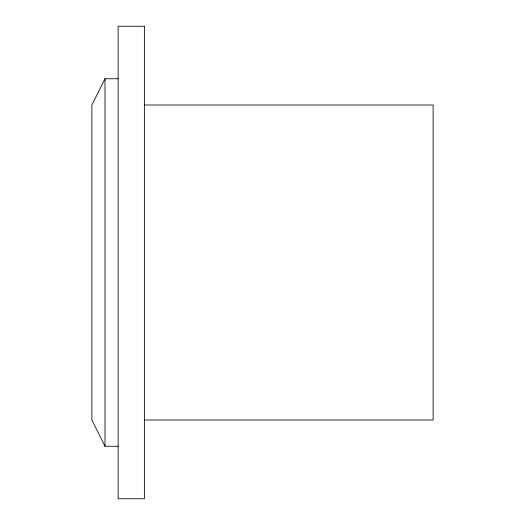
<?xml version="1.0" encoding="UTF-8"?>
<svg xmlns="http://www.w3.org/2000/svg" width="525" height="525" viewBox="0 0 525 525"><rect width="100%" height="100%" fill="white"/><g stroke="black" fill="none" stroke-linecap="round" stroke-linejoin="round"><path stroke-width="0.79" d="M118.125 78.75L105 78.75L91.875 105L91.875 420L105 446.25L118.125 446.25M144.375 105L433.125 105L433.125 420L144.375 420M105 78.75L105 446.25M144.375 26.25L118.125 26.25L118.125 498.75L144.375 498.75L144.375 26.25"/></g></svg>
